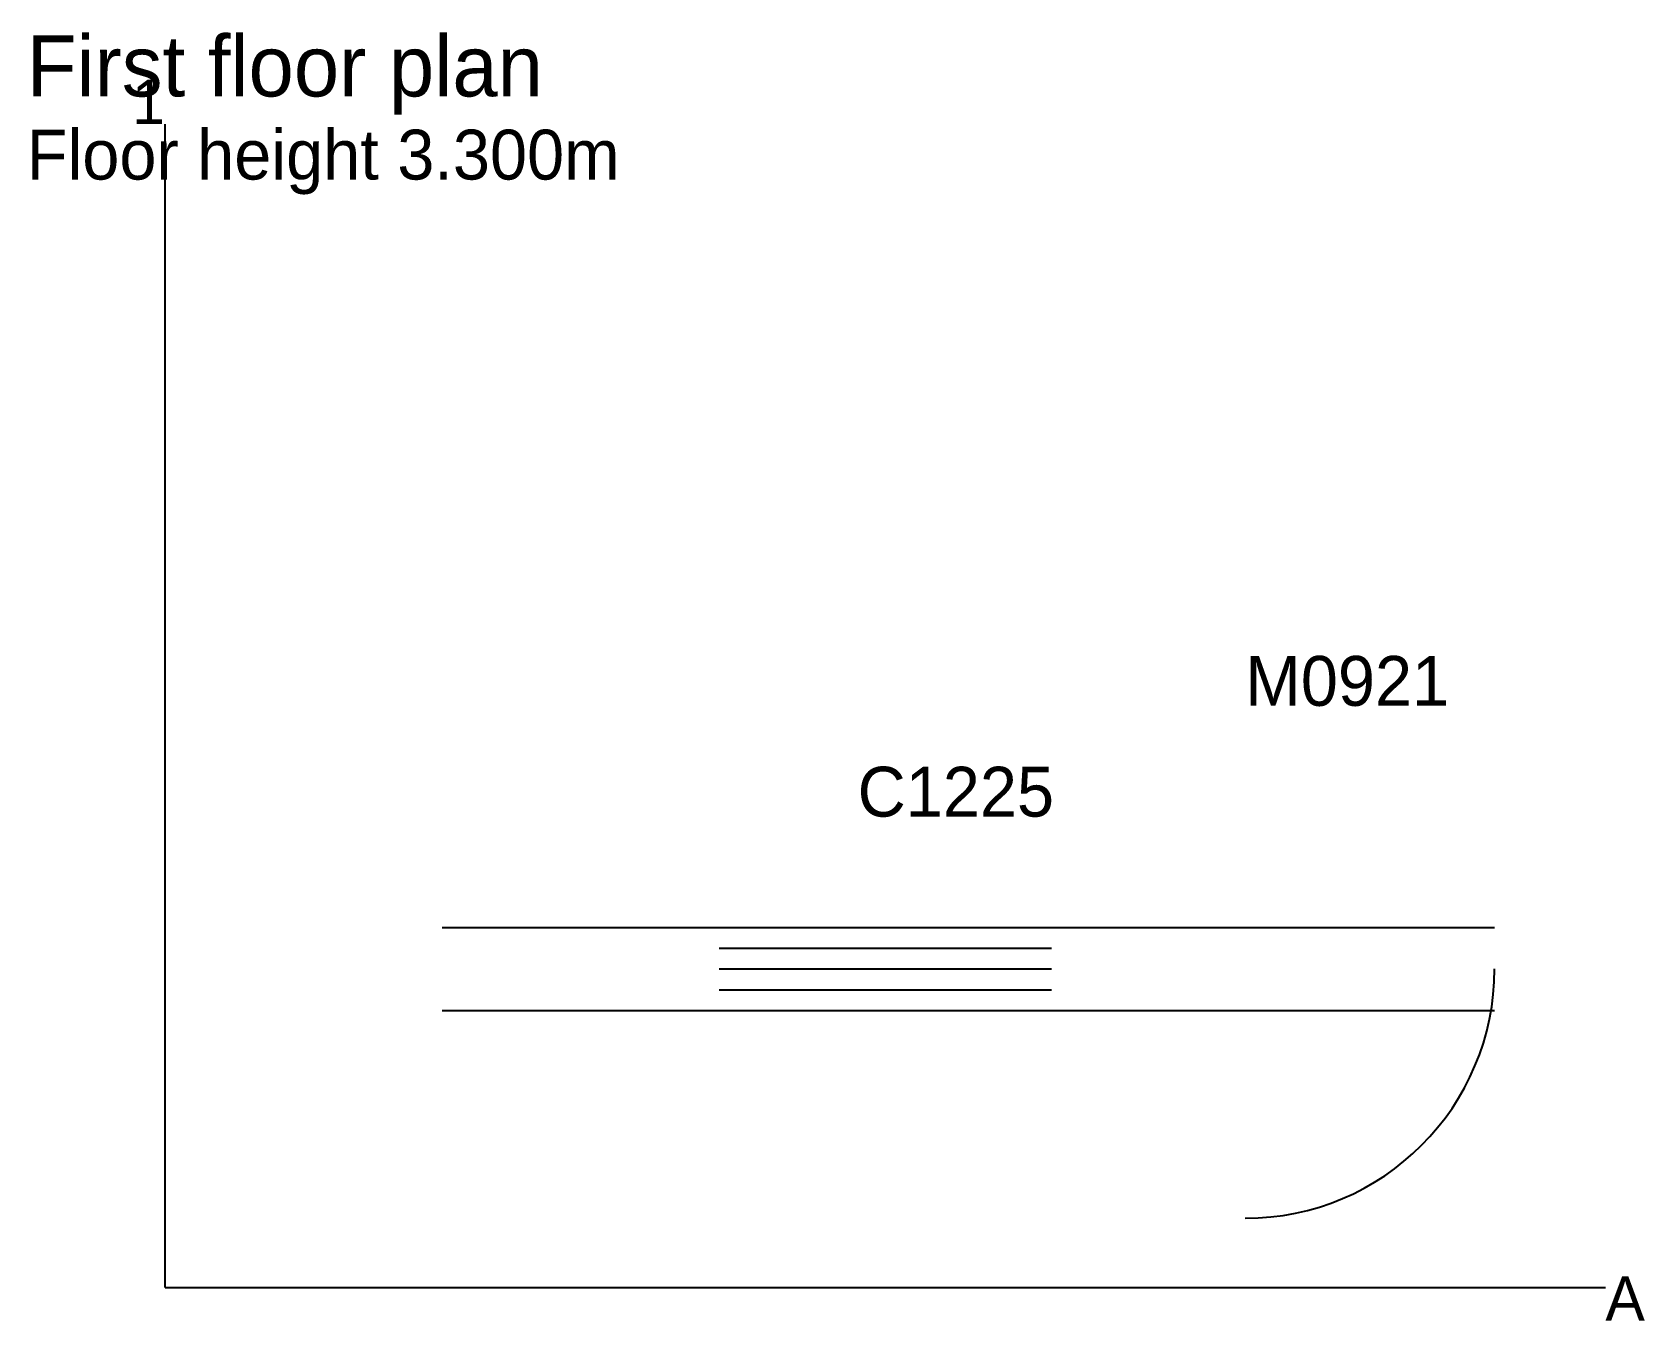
# Model space of a CAD drawing. Extents: x -480 to 5342, y -120 to 4532.
import ezdxf

# ---------------------------------------------------------------- set-up
doc = ezdxf.new("R2010")
doc.units = 0

msp = doc.modelspace()

# ---------------------------------------------------------------- linework, layer by layer
at = {"layer": 'A-DOOR-GEO'}
msp.add_arc((3900, 1150), 900, 270, 0, dxfattribs=at)
at = {"layer": 'A-GRID'}
for q in [(0, 4200), (5200, 0)]:
    msp.add_line((0, 0), q, dxfattribs=at)
at = {"layer": 'A-LINE'}
for p, q in [((2000, 1300), (3200, 1300)), ((2000, 1225), (3200, 1225)), ((2000, 1150), (3200, 1150)), ((2000, 1075), (3200, 1075)), ((2000, 1000), (3200, 1000))]:
    msp.add_line(p, q, dxfattribs=at)
at = {"layer": 'A-WALL'}
for p, q in [((1000, 1300), (4800, 1300)), ((1000, 1000), (4800, 1000))]:
    msp.add_line(p, q, dxfattribs=at)

# ---------------------------------------------------------------- texts
at = {"layer": 'A-DIMS'}
for s, p in [('M0921', (3900, 2100)), ('C1225', (2500, 1700))]:
    msp.add_text(s, height=180, dxfattribs=at).set_placement(p)
at = {"layer": 'A-GRID'}
for s, p in [('1', (-120, 4200)), ('A', (5200, -120))]:
    msp.add_text(s, height=160, dxfattribs=at).set_placement(p)
at = {"layer": 'A-NOTE'}
msp.add_text('Floor height 3.300m', height=180, dxfattribs=at).set_placement((-500, 4000))
at = {"layer": 'A-TITLE'}
msp.add_text('First floor plan', height=220, dxfattribs=at).set_placement((-500, 4300))

doc.saveas('drawing.dxf')
